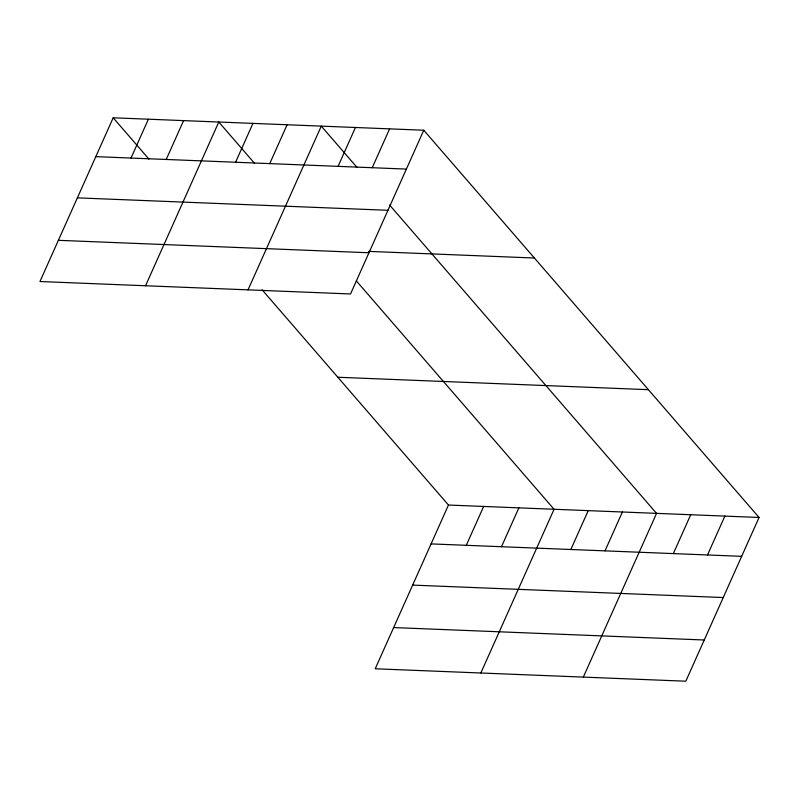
<?xml version="1.0" encoding="UTF-8"?>
<svg xmlns="http://www.w3.org/2000/svg" width="799" height="799" viewBox="0 0 799 799"><rect width="100%" height="100%" fill="white"/><g stroke="black" fill="none" stroke-linecap="round" stroke-linejoin="round"><path stroke-width="1.2" d="M113.188 117.793L39.95 281.528L350.531 293.962L423.77 130.227L113.188 117.793L148.984 159.141M131.006 158.062L148.394 119.201M166.212 159.47L183.59 120.609M145.548 285.752L218.786 122.017L254.581 163.366M235.575 162.247L252.953 123.386M269.732 163.615L287.121 124.754M248.04 289.857L321.278 126.122L357.073 167.47M338.067 166.352L355.445 127.49M372.234 167.72L389.612 128.859M262.102 289.787L448.469 505.038L375.22 668.773L685.812 681.207L759.05 517.472L423.77 130.227M466.286 545.308L483.665 506.446M501.482 546.716L518.861 507.864M480.828 672.998L554.067 509.273L356.304 280.849M570.846 549.492L588.224 510.641M605.013 550.861L622.391 512.009M583.32 677.103L656.558 513.377L389.622 205.053M673.337 553.597L690.726 514.736M707.505 554.965L724.883 516.104M95.81 156.644L406.391 169.088M77.373 197.862L387.964 210.297M368.479 251.375L534.411 258.017M58.387 240.319L368.968 252.754M337.827 377.248L648.408 389.682M448.469 505.038L759.05 517.472M431.08 543.899L741.672 556.334M412.654 585.108L723.235 597.542M393.657 627.565L704.249 639.999"/></g></svg>
